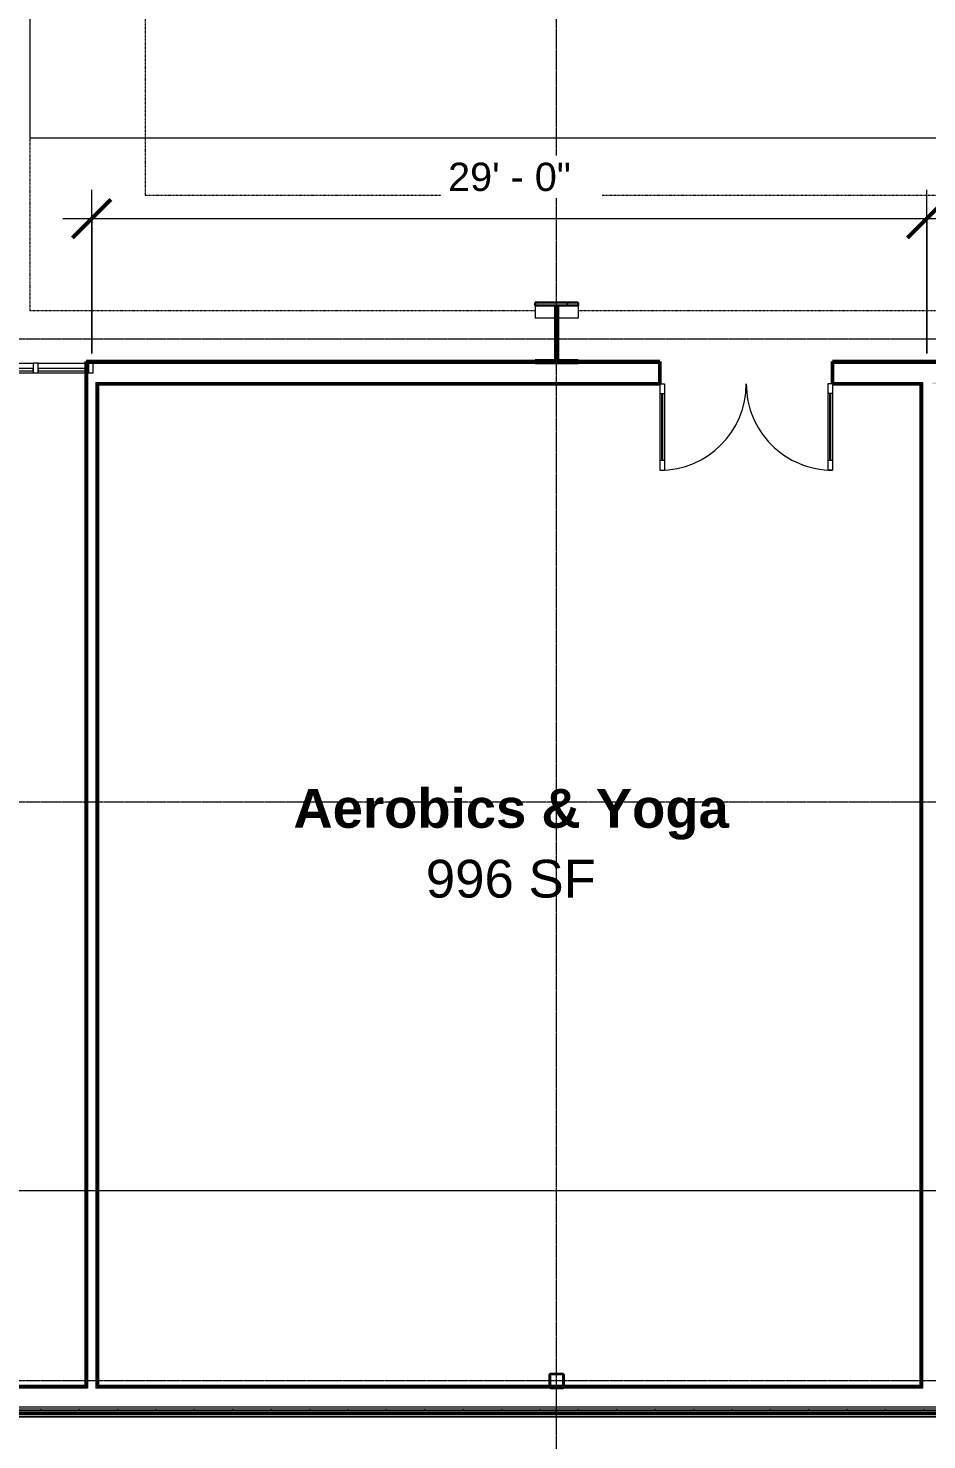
# Model space of a CAD drawing. Header units: inches. Extents: x 21806 to 26875, y -23174 to -20350.
# Drawn here: x 24603 to 24977, y -22809 to -22220 of the extents above; entities that cross this region are included whole.
import ezdxf

# ---------------------------------------------------------------- set-up
doc = ezdxf.new("R2010")
doc.units = ezdxf.units.IN
doc.header["$MEASUREMENT"] = 0
doc.linetypes.add('Dash 1_16_', pattern=[0.125, 0.0625, -0.0625])
doc.linetypes.add('Grid Line 1_2_', pattern=[0.875, 0.5, -0.125, 0.125, -0.125])
for name, color, linetype, lineweight in [('A-ANNO-DIMS', 211, 'Continuous', 9), ('A-ANNO-DIMS-128', 211, 'Continuous', 9), ('A-DOOR', 31, 'Continuous', 13), ('A-DOOR-GLAZ', 31, 'Continuous', 30), ('A-FLOR', 192, 'Continuous', 13), ('A-FLOR-CLRS', 90, 'Dash 1_16_', 9), ('A-FLOR-HRAL', 11, 'Continuous', 9), ('A-GLAZ-CURT', 52, 'Continuous', 9), ('A-GLAZ-CWMG', 51, 'Continuous', 9), ('A-WALL', 113, 'Continuous', 13), ('A-WALL-PATT', 111, 'Continuous', 50), ('C-BLDG-PADS', 91, 'Continuous', 9), ('C-TOPO', 7, 'Continuous', 9), ('G-ANNO-SYMB', 111, 'Continuous', 9), ('I-WALL', 2, 'Continuous', 13), ('L-SITE-WALL', 31, 'Continuous', 13), ('M-AREA-IDEN', 171, 'Continuous', 9), ('S-COLS', 52, 'Continuous', 9), ('S-GRID', 1, 'Continuous', 9)]:
    doc.layers.add(name, color=color, linetype=linetype, lineweight=lineweight)
doc.styles.add('Arial', font='arial.ttf', dxfattribs={"height": 11.802395})
doc.styles.add('Arial_2', font='arial.ttf', dxfattribs={"height": 15.736527})
doc.styles.add('Arial_B_1', font='arialbd.ttf', dxfattribs={"height": 16.236099})
doc.dimstyles.new('Linear_-_3_32__Arial_1', dxfattribs={"dimscale": 12, "dimtxt": 12, "dimasz": 1.333333, "dimexe": 1, "dimexo": 0.666667, "dimgap": 0.666667, "dimtad": 1, "dimdec": 0, "dimzin": 1, "dimdsep": 46, "dimlunit": 4, "dimtxsty": 'Arial', "dimblk1": 'OBLIQUE', "dimblk2": 'OBLIQUE', "dimsah": 1, "dimcen": 0.09, "dimdle": 1, "dimazin": 0, "dimtfac": 1, "dimtdec": 4, "dimtix": 1, "dimtmove": 0, "dimatfit": 3, "dimfxl": 1, "dimtvp": 1, "dimtfill": 1, "dimfrac": 2, "dimtolj": 1, "dimtzin": 0, "dimarcsym": 2})
pattern_1 = [(45, (0, 0), (-12.6713535, 12.6713535), []), (45, (0, 19.2), (-12.6713535, 12.6713535), [])]
pattern_2 = [(0, (0, 0), (40.96, 10.24), [1.69, -29.03, 1.69, -29.03, -163.84]), (0, (0, 0), (40.96, 10.24), [-61.44, 1.69, -59.75, 1.69, -29.03, -71.68]), (0, (0, 0), (40.96, 10.24), [-153.6, 1.69, -18.79, 1.69, -49.51]), (120, (15.36, 5.12), (-29.3481, 30.3524005), [1.69, -29.03, 1.69, -29.03, -163.84]), (120, (15.36, 5.12), (-29.3481, 30.3524005), [-61.44, 1.69, -59.75, 1.69, -29.03, -71.68]), (120, (15.36, 5.12), (-29.3481, 30.3524005), [-153.6, 1.69, -18.79, 1.69, -49.51]), (240, (20.48, 25.6), (-11.6119, -40.5924005), [1.69, -29.03, 1.69, -29.03, -163.84]), (240, (20.48, 25.6), (-11.6119, -40.5924005), [-61.44, 1.69, -59.75, 1.69, -29.03, -71.68]), (240, (20.48, 25.6), (-11.6119, -40.5924005), [-153.6, 1.69, -18.79, 1.69, -49.51])]

# ---------------------------------------------------------------- blocks, each defined once
blk = doc.blocks.new('HSS-Hollow Structural Section-Column - HSS6X6X1_4-V5-First Floor Plan')
at = {"layer": 'S-COLS', "lineweight": 30}
for p, q in [((-3, 2.534), (-3, -2.534)), ((-2.767, -2.534), (-2.767, 2.534)), ((2.534, 3), (-2.534, 3)), ((-2.534, 2.767), (2.534, 2.767)), ((2.767, 2.534), (2.767, -2.534)), ((3, -2.534), (3, 2.534)), ((2.534, -2.767), (-2.534, -2.767)), ((-2.534, -3), (2.534, -3))]:
    blk.add_line(p, q, dxfattribs=at)
for centre, radius, start, end in [((-2.534, 2.534), 0.466, 90, 180), ((-2.534, 2.534), 0.233, 90, 180), ((2.534, 2.534), 0.466, 360, 90), ((2.534, 2.534), 0.233, 0, 90), ((-2.534, -2.534), 0.466, 180, 270), ((-2.534, -2.534), 0.233, 180, 270), ((2.534, -2.534), 0.233, 270, 360), ((2.534, -2.534), 0.466, 270, 360)]:
    blk.add_arc(centre, radius, start, end, dxfattribs=at)
blk = doc.blocks.new('Double-Glass 1 - 72_ x 96_-618616-First Floor Plan')
at = {"layer": 'A-DOOR', "lineweight": 20}
for p, q in [((-36.02, 36.78), (-36.02, 40.78)), ((-36.02, 40.78), (-34, 40.78)), ((-36.02, 36.78), (-34, 36.78)), ((-34, 36.78), (-34, 40.78)), ((34, 36.78), (34, 40.78)), ((36, 40.78), (34, 40.78)), ((34, 36.78), (36, 36.78)), ((36, 36.78), (36, 40.78)), ((-36.02, 8.78), (-34, 8.78)), ((-36.02, 4.78), (-36.02, 8.78)), ((-34, 4.78), (-34, 8.78)), ((36, 8.78), (34, 8.78)), ((34, 4.78), (34, 8.78)), ((36, 4.78), (36, 8.78)), ((-36.02, 4.78), (-34, 4.78)), ((36, 4.78), (34, 4.78))]:
    blk.add_line(p, q, dxfattribs=at)
at = {"layer": 'A-DOOR', "lineweight": 9}
for p, q in [((-36.02, 8.78), (-36.02, 36.78)), ((-34, 8.78), (-34, 36.78)), ((34, 8.78), (34, 36.78)), ((36, 8.78), (36, 36.78))]:
    blk.add_line(p, q, dxfattribs=at)
for centre, radius, start, end in [((-36.02, 4.78), 36, 360, 90), ((36, 4.76), 36.02, 90, 179.96662)]:
    blk.add_arc(centre, radius, start, end, dxfattribs=at)
at = {"layer": 'A-DOOR-GLAZ'}
for p, q in [((-35, 36.78), (-35, 8.78)), ((35, 8.78), (35, 36.78))]:
    blk.add_line(p, q, dxfattribs=at)
blk = doc.blocks.new('System Panel - Glazed-809283-First Floor Plan')
at = {"layer": 'A-GLAZ-CURT', "lineweight": 13}
for p, q in [((10.5, 1.25), (-10.5, 1.25)), ((-10.5, 1.25), (-10.5, 0.25)), ((-10.5, 0.25), (10.5, 0.25)), ((10.5, 0.25), (10.5, 1.25))]:
    blk.add_line(p, q, dxfattribs=at)
at = {"layer": 'A-GLAZ-CURT'}
for p, q in [((10.5, 1.25), (-9.5, 1.25)), ((-9.5, 0.25), (10.5, 0.25)), ((10.5, 1.25), (10.5, 0.25))]:
    blk.add_line(p, q, dxfattribs=at)
blk = doc.blocks.new('Rectangular Mullion - Rectangular Mullion 1-771667-First Floor Plan')
at = {"layer": 'A-GLAZ-CWMG'}
for p, q in [((24606.77, -22360.05), (24626.77, -22360.05)), ((24606.77, -22364.05), (24626.77, -22364.05))]:
    blk.add_line(p, q, dxfattribs=at)
blk = doc.blocks.new('Rectangular Mullion - Rectangular Mullion 1-809287-First Floor Plan')
at = {"layer": 'A-GLAZ-CWMG', "lineweight": 20}
for p, q in [((0, 2), (-2, 2)), ((-2, 2), (-2, -2)), ((0, -2), (0, 2)), ((-2, -2), (0, -2))]:
    blk.add_line(p, q, dxfattribs=at)
blk = doc.blocks.new('System Panel - Glazed-809284-First Floor Plan')
at = {"layer": 'A-GLAZ-CURT', "lineweight": 13}
for p, q in [((17.09375, 1.25), (-17.09375, 1.25)), ((-17.09375, 1.25), (-17.09375, 0.25)), ((-17.09375, 0.25), (17.09375, 0.25)), ((17.09375, 0.25), (17.09375, 1.25))]:
    blk.add_line(p, q, dxfattribs=at)
at = {"layer": 'A-GLAZ-CURT'}
for p, q in [((-17.09375, 0.25), (-17.09375, 1.25)), ((17.09375, 1.25), (-17.09375, 1.25)), ((-17.09375, 0.25), (17.09375, 0.25)), ((17.09375, 1.25), (17.09375, 0.25))]:
    blk.add_line(p, q, dxfattribs=at)
blk = doc.blocks.new('Rectangular Mullion - Rectangular Mullion 1-V16-First Floor Plan')
at = {"layer": 'A-GLAZ-CWMG'}
for p, q in [((24462.02, -22360.05), (24496.2, -22360.05)), ((24462.02, -22364.05), (24496.2, -22364.05))]:
    blk.add_line(p, q, dxfattribs=at)
blk = doc.blocks.new('Rectangular Mullion - Rectangular Mullion 1-809282-First Floor Plan')
at = {"layer": 'A-GLAZ-CWMG', "lineweight": 20}
for p, q in [((-1, 2), (1, 2)), ((-1, -2), (-1, 2)), ((1, 2), (1, -2)), ((1, -2), (-1, -2))]:
    blk.add_line(p, q, dxfattribs=at)
blk = doc.blocks.new('Top Rail Type - Top Rail_Internal_-939601-First Floor Plan')
at = {"layer": 'A-FLOR-HRAL'}
blk.add_arc((24243.39, -21906.05), 361.52, 270, 0, dxfattribs=at)
blk = doc.blocks.new('DIMBLOCK14-First Floor Plan')
at = {"layer": 'A-ANNO-DIMS-128'}
for p, q in [((24629.14, -22355.99), (24629.14, -22287.78)), ((24977.14, -22355.99), (24977.14, -22287.78)), ((24617.14, -22299.78), (24977.14, -22299.78)), ((24629.14, -22299.78), (24629.14, -22355.99)), ((24977.14, -22299.78), (24977.14, -22355.99))]:
    blk.add_line(p, q, dxfattribs=at)
at = {"layer": 'A-ANNO-DIMS-128', "lineweight": 50}
for p, q in [((24629.14, -22299.78), (24637.14, -22291.78)), ((24977.14, -22299.78), (24985.14, -22291.78)), ((24629.14, -22299.78), (24621.14, -22307.78)), ((24977.14, -22299.78), (24969.14, -22307.78))]:
    blk.add_line(p, q, dxfattribs=at)
at = {"layer": 'A-ANNO-DIMS-128', "color": 0, "insert": (24777.66, -22276.47), "char_height": 11.802, "width": 61.1446, "attachment_point": 1, "line_spacing_factor": 0.938532, "style": 'Arial', "bg_fill": 3, "box_fill_scale": 1.25, "bg_fill_color": 0, "bg_fill_transparency": 0}
blk.add_mtext('29\' - 0"', dxfattribs=at)
blk = doc.blocks.new('_Oblique')
at = {"color": 0, "linetype": 'ByBlock', "lineweight": -2}
blk.add_line((-0.5, -0.5), (0.5, 0.5), dxfattribs=at)
blk = doc.blocks.new('DIMBLOCK15-First Floor Plan')
at = {"layer": 'A-ANNO-DIMS-128'}
for p, q in [((24977.14, -22355.99), (24977.14, -22287.78)), ((25107.64, -22355.99), (25107.64, -22287.78)), ((24977.14, -22299.78), (25107.64, -22299.78)), ((24977.14, -22299.78), (24977.14, -22355.99)), ((25107.64, -22299.78), (25107.64, -22355.99))]:
    blk.add_line(p, q, dxfattribs=at)
at = {"layer": 'A-ANNO-DIMS-128', "lineweight": 50}
for p, q in [((24977.14, -22299.78), (24985.14, -22291.78)), ((25107.64, -22299.78), (25115.64, -22291.78)), ((24977.14, -22299.78), (24969.14, -22307.78)), ((25107.64, -22299.78), (25099.64, -22307.78))]:
    blk.add_line(p, q, dxfattribs=at)
at = {"layer": 'A-ANNO-DIMS-128', "color": 0, "insert": (25012.39, -22276.47), "char_height": 11.802, "width": 72, "attachment_point": 1, "line_spacing_factor": 0.938532, "style": 'Arial', "bg_fill": 3, "box_fill_scale": 1.25, "bg_fill_color": 0, "bg_fill_transparency": 0}
blk.add_mtext('10\' - 11"', dxfattribs=at)

msp = doc.modelspace()

# ---------------------------------------------------------------- hatches: boundary and pattern name
at = {"layer": 'A-WALL-PATT', "lineweight": 9}
h = msp.add_hatch(dxfattribs=at)
h.set_pattern_fill('FP_10', color=256, style=0, pattern_type=2)
h.set_pattern_definition(pattern_2)
h.paths.add_polyline_path([(24626.77, -22787.3), (24627.39, -22787.3), (24627.39, -22360.05), (24626.77, -22360.05), (24626.77, -22786.68)], flags=0)
h = msp.add_hatch(dxfattribs=at)
h.set_pattern_fill('FP_10', color=256, style=0, pattern_type=2)
h.set_pattern_definition(pattern_2)
h.paths.add_polyline_path([(24630.89, -22787.3), (24631.52, -22787.3), (24631.52, -22368.05), (24630.89, -22368.05), (24630.89, -22786.68)], flags=0)
h = msp.add_hatch(dxfattribs=at)
h.set_pattern_fill('FP_10', color=256, style=0, pattern_type=2)
h.set_pattern_definition(pattern_2)
h.paths.add_polyline_path([(25726.39, -22368.68), (25726.39, -22368.05), (25725.52, -22368.05), (25725.52, -22368.68)], flags=0)
h.paths.add_polyline_path([(25720.77, -22368.68), (25720.77, -22368.05), (25583.85, -22368.05), (25583.85, -22368.68), (25672.66, -22368.68)], flags=0)
h.paths.add_polyline_path([(25582.85, -22368.68), (25582.85, -22368.05), (25577.85, -22368.05), (25577.85, -22368.68)], flags=0)
h.paths.add_polyline_path([(25576.85, -22368.68), (25576.85, -22368.05), (25546.77, -22368.05), (25546.77, -22368.68)], flags=0)
h.paths.add_polyline_path([(25450.02, -22368.68), (25450.02, -22368.05), (25446.93, -22368.07), (25446.93, -22368.68)], flags=0)
h.paths.add_polyline_path([(25445.93, -22368.68), (25445.93, -22368.05), (25440.93, -22368.09), (25440.93, -22368.68)], flags=0)
h.paths.add_polyline_path([(25439.93, -22368.68), (25439.93, -22368.05), (25301.52, -22368.05), (25301.52, -22368.68), (25396.2, -22368.68)], flags=0)
h.paths.add_polyline_path([(25296.77, -22368.68), (25296.77, -22368.05), (25169.52, -22368.05), (25169.52, -22368.68), (25257.96, -22368.68)], flags=0)
h.paths.add_polyline_path([(25105.27, -22368.68), (25105.27, -22368.05), (24979.52, -22368.05), (24979.52, -22368.68), (24981.5, -22368.68)], flags=0)
h.paths.add_polyline_path([(25110.89, -22368.68), (25110.89, -22368.05), (25110.02, -22368.05), (25110.02, -22368.68)], flags=0)
h.paths.add_polyline_path([(24974.77, -22368.68), (24974.77, -22368.05), (24937.89, -22368.05), (24937.89, -22368.68)], flags=0)
h.paths.add_polyline_path([(24865.89, -22368.68), (24865.89, -22368.05), (24631.52, -22368.05), (24631.52, -22368.68), (24705.03, -22368.68)], flags=0)
h = msp.add_hatch(dxfattribs=at)
h.set_pattern_fill('FP_10', color=256, style=0, pattern_type=2)
h.set_pattern_definition(pattern_2)
h.paths.add_polyline_path([(24974.77, -22787.3), (24975.39, -22787.3), (24975.39, -22368.05), (24974.77, -22368.05), (24974.77, -22786.68)], flags=0)
h = msp.add_hatch(dxfattribs=at)
h.set_pattern_fill('FP_12', color=256, style=0, pattern_type=2)
h.set_pattern_definition([(0, (0, 0), (0, 16), []), (90, (0, 0), (-16, 1e-15), [])])
h.paths.add_polyline_path([(24244.02, -22796.8), (25078.02, -22796.8), (25078.02, -22796.05), (24244.02, -22796.05)], flags=0)
at = {"layer": 'S-COLS'}
h = msp.add_hatch(dxfattribs=at)
h.set_pattern_fill('FP_1', color=256, style=0, pattern_type=2)
h.set_pattern_definition(pattern_1)
h.paths.add_polyline_path([(24831.89, -22336.05), (24831.89, -22334.8), (24813.89, -22334.8), (24813.89, -22336.05)], flags=0)
h = msp.add_hatch(dxfattribs=at)
h.set_pattern_fill('FP_1', color=256, style=0, pattern_type=2)
h.set_pattern_definition(pattern_1)
h.paths.add_polyline_path([(24823.52, -22358.8), (24823.52, -22336.05), (24822.27, -22336.05), (24822.27, -22358.8)], flags=0)
h = msp.add_hatch(dxfattribs=at)
h.set_pattern_fill('FP_1', color=256, style=0, pattern_type=2)
h.set_pattern_definition(pattern_1)
h.paths.add_polyline_path([(24831.89, -22360.05), (24831.89, -22358.8), (24813.89, -22358.8), (24813.89, -22360.05)], flags=0)

# ---------------------------------------------------------------- linework, layer by layer
at = {"layer": 'A-FLOR'}
for p, q in [((24603.39, -21938.54), (24603.39, -22266.05)), ((24603.39, -22266.05), (26010.64, -22266.05))]:
    msp.add_line(p, q, dxfattribs=at)
at = {"layer": 'A-FLOR-CLRS'}
for p, q in [((24651.39, -21134.05), (24651.39, -22290.05)), ((24603.39, -21938.54), (24603.39, -22338.05)), ((24651.39, -22290.05), (25927.39, -22290.05)), ((24603.39, -22338.05), (24813.89, -22338.05)), ((24831.89, -22338.05), (25103.39, -22338.05))]:
    msp.add_line(p, q, dxfattribs=at)
at = {"layer": 'A-WALL'}
for p, q in [((24626.77, -22360.05), (24865.89, -22360.05)), ((24627.39, -22360.05), (24627.39, -22787.3)), ((24937.89, -22360.05), (25110.89, -22360.05)), ((24630.89, -22368.05), (24630.89, -22787.3)), ((24630.89, -22368.05), (24865.89, -22368.05)), ((24937.89, -22368.05), (24975.39, -22368.05)), ((24974.77, -22368.68), (24974.77, -22368.05)), ((24975.39, -22368.05), (24975.39, -22787.3)), ((24627.39, -22787.3), (24535.92, -22787.3)), ((24626.77, -22786.68), (24626.77, -22787.3)), ((24820.36, -22787.3), (24630.89, -22787.3)), ((24631.52, -22786.68), (24631.52, -22787.3)), ((24975.39, -22787.3), (24825.42, -22787.3)), ((24974.77, -22786.68), (24974.77, -22787.3)), ((25078.02, -22795.3), (24244.02, -22795.3)), ((25078.02, -22796.05), (24244.02, -22796.05)), ((25078.02, -22796.8), (24244.02, -22796.8)), ((25078.02, -22797.68), (24244.02, -22797.68))]:
    msp.add_line(p, q, dxfattribs=at)
at = {"layer": 'C-BLDG-PADS'}
msp.add_line((24243.77, -22799.3), (25078.02, -22799.3), dxfattribs=at)
at = {"layer": 'C-TOPO'}
msp.add_line((25078.02, -22799.3), (24243.77, -22799.3), dxfattribs=at)
at = {"layer": 'G-ANNO-SYMB'}
msp.add_line((26355.26, -22705.01), (21884.02, -22705.01), dxfattribs=at)
at = {"layer": 'I-WALL', "lineweight": 50}
for p, q in [((24631.52, -22359.3), (24626.77, -22359.3)), ((24626.77, -22359.3), (24626.77, -22786.68)), ((24631.52, -22786.68), (24631.52, -22368.68)), ((24974.77, -22368.68), (24974.77, -22786.68))]:
    msp.add_line(p, q, dxfattribs=at)
at = {"layer": 'L-SITE-WALL', "lineweight": 50}
for p, q in [((24865.89, -22359.3), (24631.52, -22359.3)), ((24865.89, -22368.68), (24865.89, -22359.3)), ((25110.89, -22359.3), (24937.89, -22359.3)), ((24937.89, -22359.3), (24937.89, -22368.68)), ((24631.52, -22368.68), (24865.89, -22368.68)), ((24937.89, -22368.68), (24974.77, -22368.68)), ((24626.77, -22786.68), (24536.39, -22786.68)), ((24819.89, -22786.68), (24631.52, -22786.68)), ((24825.66, -22786.68), (24820.12, -22786.68)), ((24974.77, -22786.68), (24825.89, -22786.68)), ((24244.02, -22797.93), (25078.02, -22797.93))]:
    msp.add_line(p, q, dxfattribs=at)
at = {"layer": 'S-COLS', "lineweight": 30}
for p, q in [((24831.89, -22334.8), (24813.89, -22334.8)), ((24813.89, -22334.8), (24813.89, -22336.05)), ((24813.89, -22336.05), (24831.89, -22336.05)), ((24823.52, -22336.05), (24822.27, -22336.05)), ((24822.27, -22336.05), (24822.27, -22358.8)), ((24823.52, -22358.8), (24823.52, -22336.05)), ((24831.89, -22336.05), (24831.89, -22334.8)), ((24813.89, -22358.8), (24813.89, -22360.05)), ((24831.89, -22358.8), (24813.89, -22358.8)), ((24813.89, -22360.05), (24831.89, -22360.05)), ((24822.27, -22358.8), (24823.52, -22358.8)), ((24831.89, -22360.05), (24831.89, -22358.8))]:
    msp.add_line(p, q, dxfattribs=at)
at = {"layer": 'S-COLS'}
for p, q in [((24813.89, -22336.05), (24813.89, -22341.31)), ((24831.89, -22336.05), (24831.89, -22341.31)), ((24822.27, -22341.31), (24813.89, -22341.31)), ((24831.89, -22341.31), (24823.52, -22341.31))]:
    msp.add_line(p, q, dxfattribs=at)
at = {"layer": 'S-GRID', "linetype": 'Grid Line 1_2_'}
for p, q in [((24822.89, -23162.87), (24822.89, -20779.92)), ((26875.46, -22350.05), (22016.39, -22350.05)), ((26875.46, -22543.05), (22016.39, -22543.05)), ((26875.46, -22784.3), (22016.39, -22784.3))]:
    msp.add_line(p, q, dxfattribs=at)

# ---------------------------------------------------------------- block references
at = {"layer": 'A-DOOR', "rotation": 180}
msp.add_blockref('Double-Glass 1 - 72_ x 96_-618616-First Floor Plan', (24901.89, -22363.9), dxfattribs=at)
at = {"layer": 'A-FLOR-HRAL'}
msp.add_blockref('Top Rail Type - Top Rail_Internal_-939601-First Floor Plan', (0, 0), dxfattribs=at)
at = {"layer": 'A-GLAZ-CURT', "rotation": 180}
for name, p in [('System Panel - Glazed-809284-First Floor Plan', (24587.67, -22362.05)), ('System Panel - Glazed-809283-First Floor Plan', (24617.27, -22362.05))]:
    msp.add_blockref(name, p, dxfattribs=at)
at = {"layer": 'A-GLAZ-CWMG'}
for name, p in [('Rectangular Mullion - Rectangular Mullion 1-V16-First Floor Plan', (108.56, 0)), ('Rectangular Mullion - Rectangular Mullion 1-771667-First Floor Plan', (0, 0)), ('Rectangular Mullion - Rectangular Mullion 1-809287-First Floor Plan', (24629.77, -22362.05))]:
    msp.add_blockref(name, p, dxfattribs=at)
at = {"layer": 'A-GLAZ-CWMG', "extrusion": (0, 0, -1)}
msp.add_blockref('Rectangular Mullion - Rectangular Mullion 1-809282-First Floor Plan', (-24605.77, -22362.05), dxfattribs=at)
at = {"layer": 'S-COLS', "rotation": 180}
msp.add_blockref('HSS-Hollow Structural Section-Column - HSS6X6X1_4-V5-First Floor Plan', (24822.89, -22784.3), dxfattribs=at)

# ---------------------------------------------------------------- texts
at = {"layer": 'M-AREA-IDEN', "attachment_point": 2, "line_spacing_factor": 0.938532}
for s, insert, char_height, width, style in [('Aerobics & Yoga', (24803.91, -22537.51), 16.2361, 209.856, 'Arial_B_1'), ('996 SF', (24803.8, -22567.09), 15.737, 84.48, 'Arial_2')]:
    msp.add_mtext(s, dxfattribs=dict(at, insert=insert, char_height=char_height, width=width, style=style))

# ---------------------------------------------------------------- next in the draw order: dimensions: what is measured, and where the dimension line sits
at = {"layer": 'A-ANNO-DIMS'}
dim = msp.add_linear_dim(base=(24977.14, -22299.78), p1=(24629.14, -22363.99), p2=(24977.14, -22363.99), dimstyle='Linear_-_3_32__Arial_1', override={"dimpost": '<>', "dimfxl": 348}, dxfattribs=at)
dim.commit()
dim.dimension.update_dxf_attribs({"geometry": 'DIMBLOCK14-First Floor Plan', "text_midpoint": (24803.14, -22285.75)})

# ---------------------------------------------------------------- next in the draw order: dimensions: what is measured, and where the dimension line sits
dim = msp.add_linear_dim(base=(25107.64022535, -22299.77702584), p1=(24977.14022535, -22363.9903104), p2=(25107.64022535, -22363.9903104), dimstyle='Linear_-_3_32__Arial_1', override={"dimpost": '<>', "dimfxl": 130.5}, dxfattribs=at)
dim.commit()
dim.dimension.update_dxf_attribs({"geometry": 'DIMBLOCK15-First Floor Plan', "text_midpoint": (25042.39022535, -22285.75104162)})

doc.saveas('drawing.dxf')
